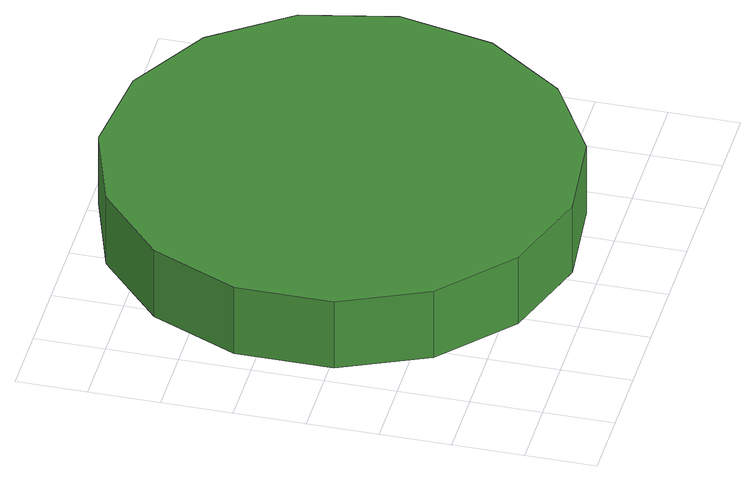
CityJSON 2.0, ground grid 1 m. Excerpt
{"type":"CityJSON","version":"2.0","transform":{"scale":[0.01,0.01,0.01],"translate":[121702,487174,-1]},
"CityObjects":{
"tree1":{"type":"SolitaryVegetationObject","attributes":{"function":"something"},"geometry":[{"type":"MultiSurface","lod":"1","boundaries":[[[0,1,2,3,4,5,6,7,8,9,10,11,12,13,14]],[[15,16,17,18,19,20,21,22,23,24,25,26,27,28,29]],[[0,29,28,1]],[[1,28,27,2]],[[2,27,26,3]],[[3,26,25,4]],[[4,25,24,5]],[[5,24,23,6]],[[6,23,22,7]],[[7,22,21,8]],[[8,21,20,9]],[[9,20,19,10]],[[10,19,18,11]],[[11,18,17,12]],[[12,17,16,13]],[[13,16,15,14]],[[14,15,29,0]]]}]}
},
"vertices":[
[681,364,155],[652,497,155],[572,607,155],[454,675,155],[319,689,155],[189,647,155],[88,556,155],[32,432,155],[32,295,155],[88,171,155],[189,80,155],[319,38,155],[454,52,155],[572,120,155],[652,230,155],[652,230,46],[572,120,46],[454,52,46],[319,38,46],[189,80,46],[88,171,46],[32,295,46],[32,432,46],[88,556,46],[189,647,46],[319,689,46],[454,675,46],[572,607,46],[652,497,46],[681,364,46]
]}
